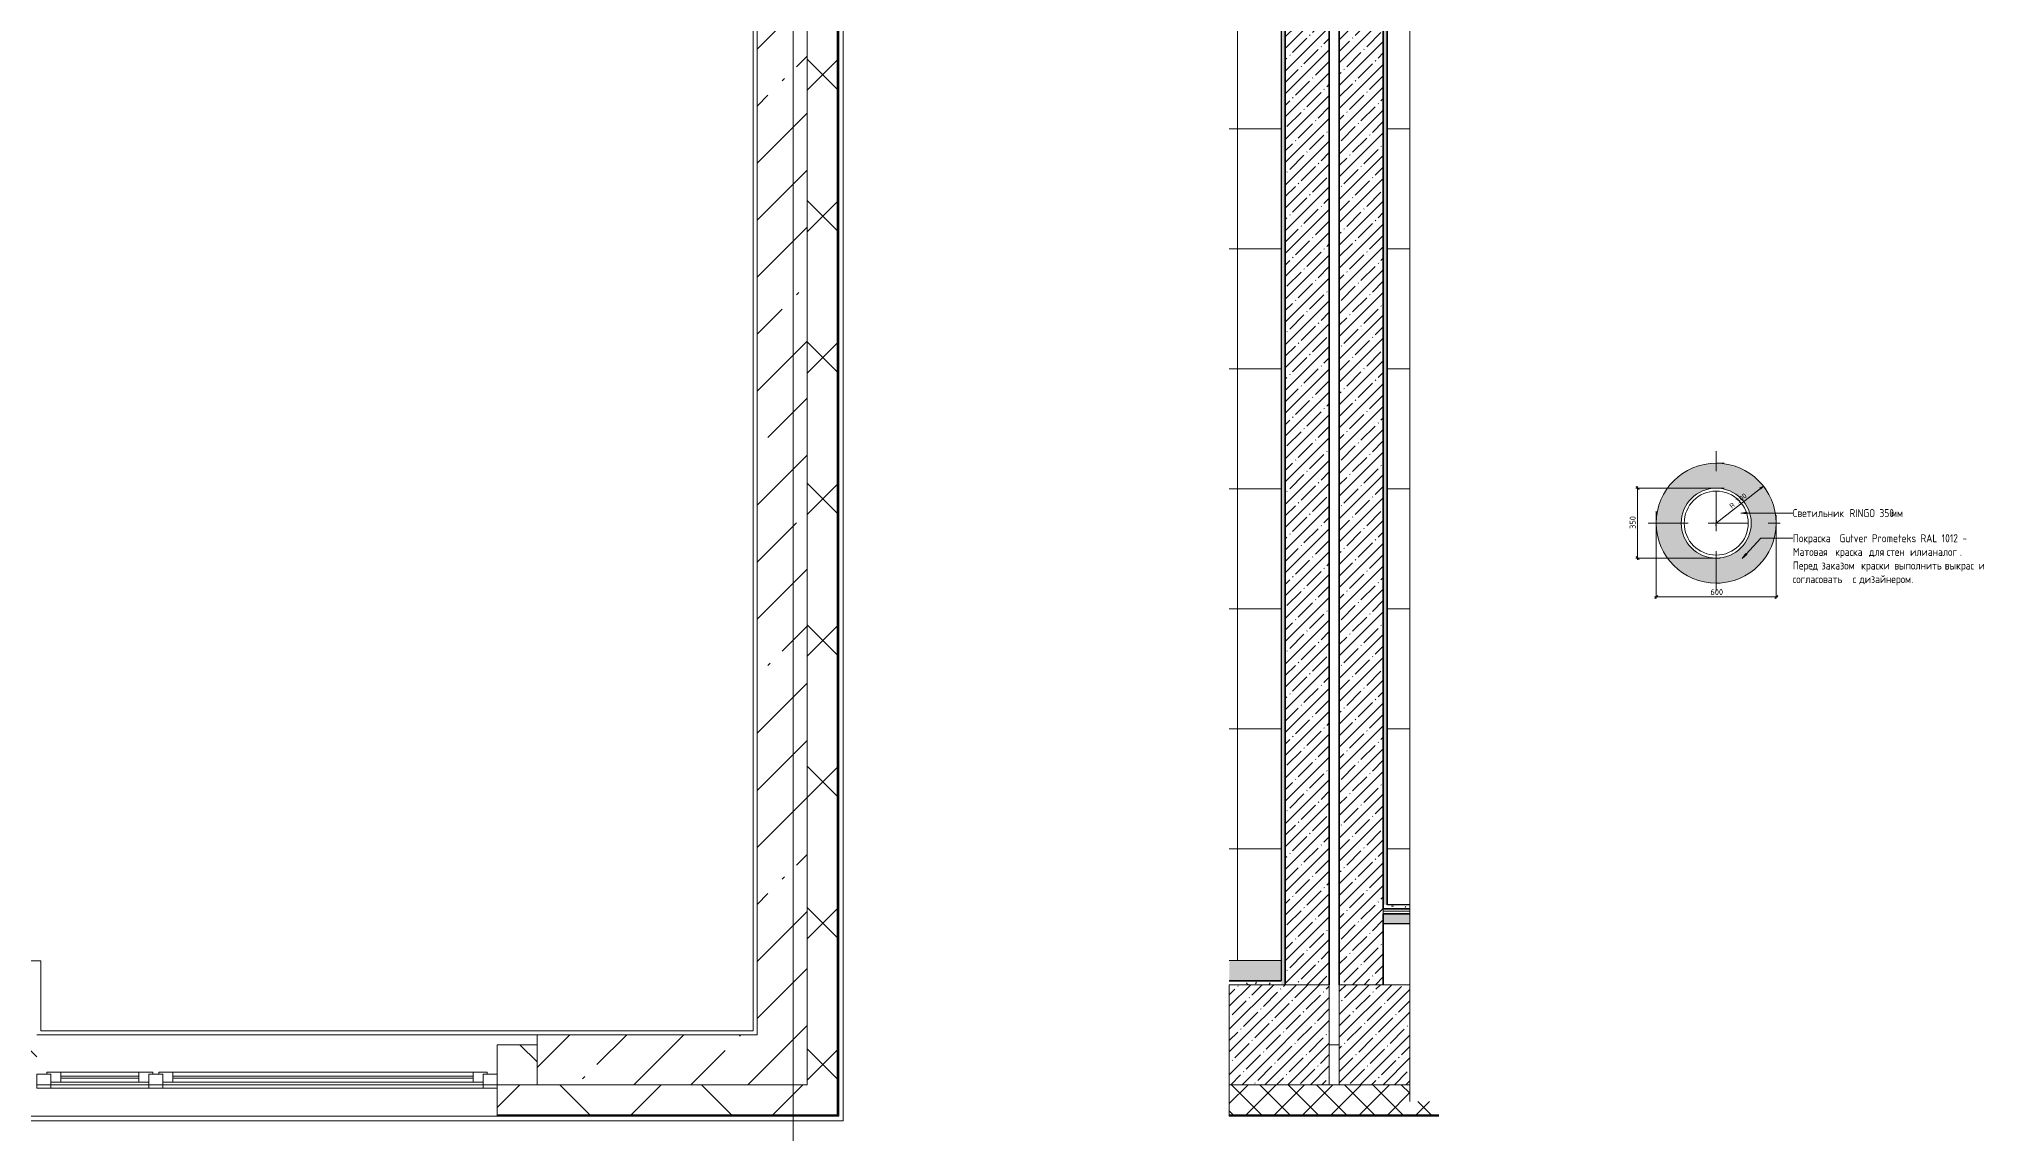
# Model space of a CAD drawing. Header units: millimetres. Extents: x -4196 to 190310, y -8553 to 29000.
# Drawn here: x 180586 to 190310, y -342 to 5129 of the extents above; entities that cross this region are included whole.
import ezdxf

# ---------------------------------------------------------------- set-up
doc = ezdxf.new("R2010")
doc.units = ezdxf.units.MM
doc.linetypes.add('ADSK_Штрих_ш2 п1', pattern=[300, 200, -100])
for name, color, linetype, lineweight in [('A-ANNO-DIMS', 7, 'Continuous', 9), ('A-ANNO-DIMS-10', 7, 'Continuous', 9), ('A-CLNG', 7, 'Continuous', 9), ('A-CLNG-PATT', 7, 'Continuous', 9), ('A-DETL', 7, 'Continuous', 9), ('A-DETL-2', 7, 'ADSK_Штрих_ш2 п1', 9), ('A-DETL-GENF', 7, 'Continuous', 9), ('A-FLOR', 7, 'Continuous', 9), ('A-GLAZ', 7, 'Continuous', 9), ('A-GLAZ-1', 7, 'Continuous', 5), ('A-GLAZ-3', 7, 'Continuous', 13), ('A-WALL', 7, 'Continuous', 9), ('A-WALL-4', 7, 'Continuous', 5), ('G-ANNO-TEXT', 7, 'Continuous', 9), ('I-WALL', 7, 'Continuous', 9), ('I-WALL-3', 7, 'Continuous', 5), ('S-COLS', 7, 'Continuous', 9), ('Оси', 7, 'Continuous', 9)]:
    doc.layers.add(name, color=color, linetype=linetype, lineweight=lineweight)
for name, color, linetype, lineweight, true_color in [('A-DETL-GENF-11', 7, 'Continuous', 9, 0xf2dc97), ('A-FLOR-1', 7, 'Continuous', 5, 0xaaaaaa), ('A-WALL-1', 7, 'Continuous', 35, 0x3c3c3c), ('A-WALL-2', 7, 'Continuous', 25, 0x3c3c3c), ('A-WALL-3', 7, 'Continuous', 13, 0x3c3c3c), ('A-WALL-FNSH-1', 7, 'Continuous', 9, 0x3c3c3c), ('A-WALL-FNSH-2', 7, 'Continuous', 13, 0x3c3c3c), ('S-COLS-3', 9, 'Continuous', 9, 0x808080), ('S-COLS-4', 7, 'Continuous', 9, 0x3c3c3c)]:
    doc.layers.add(name, color=color, linetype=linetype, lineweight=lineweight, true_color=true_color)
doc.styles.add('GOST Common_6', font='GOST_Common.ttf', dxfattribs={"width": 0.9, "height": 40})
doc.styles.add('ISOCPEUR_5', font='isocpeur.ttf', dxfattribs={"width": 0.9, "height": 30})
doc.styles.add('ISOCPEUR_6', font='isocpeur.ttf', dxfattribs={"height": 25})
doc.dimstyles.new('ISO-2_5_1_0K_БОЛЬШОЙ', dxfattribs={"dimscale": 304.8, "dimtxt": 24.899529, "dimasz": 0.065617, "dimexe": 0.07874, "dimexo": 0, "dimgap": 0, "dimtad": 1, "dimjust": 3, "dimdec": 0, "dimzin": 0, "dimdsep": 46, "dimtxsty": 'ISOCPEUR_6', "dimsah": 1, "dimcen": 0.09, "dimazin": 0, "dimtfac": 1, "dimtdec": 4, "dimtix": 1, "dimtmove": 0, "dimatfit": 2, "dimfxl": 1, "dimtvp": 1, "dimtolj": 1, "dimtzin": 0, "dimarcsym": 2})
doc.dimstyles.new('ISO-3_0', dxfattribs={"dimscale": 304.8, "dimtxt": 29.879435, "dimasz": 0.049213, "dimexe": 0.026247, "dimexo": 0, "dimgap": 0, "dimtad": 1, "dimdec": 0, "dimrnd": 10, "dimzin": 0, "dimdsep": 46, "dimtxsty": 'ISOCPEUR_5', "dimblk1": 'OBLIQUE', "dimblk2": 'OBLIQUE', "dimsah": 1, "dimcen": 0.09, "dimdle": 0.026247, "dimazin": 0, "dimtfac": 1, "dimtdec": 4, "dimtix": 1, "dimtmove": 0, "dimatfit": 3, "dimfxl": 1, "dimtvp": 1, "dimtolj": 1, "dimtzin": 0, "dimarcsym": 2})
pattern_1 = [(45, (59346.5, 0), (-353.5534, 353.5534), []), (135, (59346.5, 0), (-353.5534, -353.5534), [])]
pattern_2 = [(45, (59346.5, 0), (-285.1231, 285.1231), []), (45, (59631.6, 0), (-285.1231, 285.1231), [504.031, -100.806, 16.764, -84.042])]
pattern_3 = [(45, (148546.79, 0), (-57.02463, 57.02463), []), (45, (148603.82, 0), (-57.02463, 57.02463), [100.806, -20.161, 3.353, -16.808])]
pattern_4 = [(0, (148546.79, 0), (121.92, 30.48), [10.058, -81.382, 10.058, -81.382, -487.68]), (0, (148546.79, 0), (121.92, 30.48), [-182.88, 10.058, -172.822, 10.058, -81.382, -213.36]), (0, (148546.79, 0), (121.92, 30.48), [-457.2, 10.058, -50.902, 10.058, -142.342]), (120, (148592.51, 15.24), (-87.356454, 90.345817), [10.058, -81.382, 10.058, -81.382, -487.68]), (120, (148592.51, 15.24), (-87.356454, 90.345817), [-182.88, 10.058, -172.822, 10.058, -81.382, -213.36]), (120, (148592.51, 15.24), (-87.356454, 90.345817), [-457.2, 10.058, -50.902, 10.058, -142.342]), (240, (148607.75, 76.2), (-34.563546, -120.825817), [10.058, -81.382, 10.058, -81.382, -487.68]), (240, (148607.75, 76.2), (-34.563546, -120.825817), [-182.88, 10.058, -172.822, 10.058, -81.382, -213.36]), (240, (148607.75, 76.2), (-34.563546, -120.825817), [-457.2, 10.058, -50.902, 10.058, -142.342])]
pattern_5 = [(45, (148546.79, 0), (-106.066, 106.066), []), (135, (148546.79, 0), (-106.066, -106.066), [])]

# ---------------------------------------------------------------- blocks, each defined once
blk = doc.blocks.new('120_Окно_СКБ_2Ст_Фрамуга сверху - 120_Окно_СКБ_2Ст_2300х2500_h_ ДОО-19727959-1_6_1_птичка')
at = {"layer": 'A-GLAZ-1'}
for p, q in [((-1150, -127), (-1150, -57)), ((-1150, -57), (-1080, -57)), ((1150, -57), (-1150, -57)), ((-1080, -57), (-1080, -127)), ((-1080, -57), (1080, -57)), ((520, -87), (-1080, -87)), ((-1080, -87), (-1080, -127)), ((-1030, -137), (-1030, -87)), ((470, -137), (470, -87)), ((520, -127), (520, -57)), ((520, -57), (590, -57)), ((520, -127), (520, -87)), ((590, -57), (590, -127)), ((1080, -87), (590, -87)), ((590, -87), (590, -127)), ((640, -137), (640, -87)), ((1030, -137), (1030, -87)), ((1080, -127), (1080, -57)), ((1080, -57), (1150, -57)), ((1080, -127), (1080, -87)), ((1150, -57), (1150, -127)), ((-1080, -127), (-1150, -127)), ((-1150, -127), (-1100, -127)), ((-1080, -127), (-1100, -127)), ((-1100, -127), (-1100, -137)), ((-1100, -137), (540, -137)), ((540, -137), (-1100, -137)), ((-1030, -107), (470, -107)), ((470, -117), (-1030, -117)), ((590, -127), (520, -127)), ((540, -127), (520, -127)), ((540, -127), (570, -127)), ((540, -127), (570, -127)), ((540, -137), (540, -127)), ((590, -127), (570, -127)), ((570, -127), (570, -137)), ((570, -137), (1100, -137)), ((1100, -137), (570, -137)), ((640, -107), (1030, -107)), ((1030, -117), (640, -117)), ((1150, -127), (1080, -127)), ((1100, -127), (1080, -127)), ((1100, -127), (1150, -127)), ((1100, -137), (1100, -127))]:
    blk.add_line(p, q, dxfattribs=at)
blk = doc.blocks.new('BSC_Колонна _Прямоугольная - 500х500-V197-Этаж 01 1-12')
at = {"layer": 'S-COLS-3'}
h = blk.add_hatch(dxfattribs=at)
h.set_pattern_fill('FP_211', color=256, style=0, pattern_type=2)
h.set_pattern_definition([(45, (-38790, -150), (-57.02463, 57.02463), []), (45, (-38732.975, -150), (-57.02463, 57.02463), [100.806, -20.161, 3.353, -16.808])])
h.paths.add_polyline_path([(-70.3, -250), (102.6, -250), (102.6, 250), (-250, 250), (-250, -250)])
at = {"layer": 'S-COLS-4'}
for p, q in [((-250, 250), (102.6, 250)), ((-250, -250), (-250, 250)), ((102.6, -250), (-250, -250))]:
    blk.add_line(p, q, dxfattribs=at)
blk = doc.blocks.new('BSC_Колонна _Прямоугольная - 500х500-V198-Этаж 01 1-12')
at = {"layer": 'S-COLS-3'}
h = blk.add_hatch(dxfattribs=at)
h.set_pattern_fill('FP_43', color=256, style=0, pattern_type=2)
h.set_pattern_definition([(45, (-38240, -150), (-57.02463, 57.02463), []), (45, (-38182.975, -150), (-57.02463, 57.02463), [100.806, -20.161, 3.353, -16.808])])
h.paths.add_polyline_path([(-250, -250), (250, -250), (250, 250), (-250, 250), (-250, -198)])
at = {"layer": 'S-COLS-4'}
for p, q in [((-250, 250), (250, 250)), ((-250, -198), (-250, 250)), ((250, 250), (250, -250)), ((250, -250), (-250, -250))]:
    blk.add_line(p, q, dxfattribs=at)
blk = doc.blocks.new('120_Окно_СКБ_1Ст - 120_Окно_СКБ_1Ст 900х2500_h_-20664874-Этаж 01 1-12')
at = {"layer": 'A-GLAZ'}
for p, q in [((-449.5, -57), (-450, -57)), ((-450, -127), (-449.5, -127))]:
    blk.add_line(p, q, dxfattribs=at)
at = {"layer": 'A-GLAZ-3'}
for p, q in [((-450, -127), (-450, -57)), ((-450, -57), (-449.5, -57)), ((-449.5, -127), (-450, -127))]:
    blk.add_line(p, q, dxfattribs=at)
blk = doc.blocks.new('DET_L_Линия разрыва - М100-30654710-Этаж 01 1-12')
at = {"layer": 'A-DETL-GENF'}
blk.add_line((11739.9, 0), (0, 0), dxfattribs=at)
blk = doc.blocks.new('DIMBLOCK54-Выкрас на потолке около светильника ЛК')
at = {"layer": 'A-ANNO-DIMS-10'}
for p, q in [((188970.8, 2882.8), (188569.5, 2882.8)), ((188577.5, 2524.8), (188577.5, 2890.8)), ((188577.5, 2882.8), (188970.8, 2882.8)), ((188990.8, 2532.8), (188569.5, 2532.8)), ((188577.5, 2532.8), (188990.8, 2532.8))]:
    blk.add_line(p, q, dxfattribs=at)
at = {"layer": 'A-ANNO-DIMS-10', "lineweight": 20}
for p, q in [((188577.5, 2882.8), (188570, 2890.3)), ((188577.5, 2882.8), (188585, 2875.3)), ((188577.5, 2532.8), (188570, 2540.3)), ((188577.5, 2532.8), (188585, 2525.3))]:
    blk.add_line(p, q, dxfattribs=at)
at = {"layer": 'A-ANNO-DIMS-10', "color": 0, "insert": (188538.4, 2679.4), "char_height": 30, "width": 68.263, "attachment_point": 1, "rotation": 90, "line_spacing_factor": 1.149209, "style": 'ISOCPEUR_5'}
blk.add_mtext('350', dxfattribs=at)
blk = doc.blocks.new('_Oblique')
at = {"color": 0, "linetype": 'ByBlock', "lineweight": -2}
blk.add_line((-0.5, -0.5), (0.5, 0.5), dxfattribs=at)
blk = doc.blocks.new('DIMBLOCK55-Выкрас на потолке около светильника ЛК')
at = {"layer": 'A-ANNO-DIMS-10'}
for p, q in [((189270.8, 2747.8), (189270.8, 2330.9)), ((189270.8, 2338.9), (189270.8, 2747.8)), ((188670.8, 2707.8), (188670.8, 2330.9)), ((188670.8, 2338.9), (188670.8, 2707.8)), ((188662.8, 2338.9), (189278.8, 2338.9))]:
    blk.add_line(p, q, dxfattribs=at)
at = {"layer": 'A-ANNO-DIMS-10', "lineweight": 20}
for p, q in [((188670.8, 2338.9), (188663.3, 2331.4)), ((188670.8, 2338.9), (188678.3, 2346.4)), ((189270.8, 2338.9), (189263.3, 2331.4)), ((189270.8, 2338.9), (189278.3, 2346.4))]:
    blk.add_line(p, q, dxfattribs=at)
at = {"layer": 'A-ANNO-DIMS-10', "color": 0, "insert": (188942.3, 2378.1), "char_height": 30, "width": 68.263, "attachment_point": 1, "line_spacing_factor": 1.149209, "style": 'ISOCPEUR_5'}
blk.add_mtext('600', dxfattribs=at)
blk = doc.blocks.new('DIMBLOCK56-Выкрас на потолке около светильника ЛК')
at = {"layer": 'A-ANNO-DIMS-10'}
blk.add_hatch(color=256, dxfattribs=at).paths.add_polyline_path([(189206.7, 2893.1), (189188.8, 2883.5), (189193.1, 2878)])
for p, q in [((188970.8, 2707.8), (189206.7, 2893.1)), ((189206.7, 2893.1), (189188.8, 2883.5)), ((189188.8, 2883.5), (189193.1, 2878)), ((189193.1, 2878), (189206.7, 2893.1)), ((188984.8, 2706.1), (188956.7, 2709.5)), ((188972.5, 2721.8), (188969.1, 2693.8))]:
    blk.add_line(p, q, dxfattribs=at)
blk.add_arc((188970.8, 2707.8), 300, 33.56187, 42.7292, dxfattribs=at)
at = {"layer": 'A-ANNO-DIMS-10', "color": 0, "insert": (189033.9, 2798.9), "char_height": 25, "width": 105.727, "attachment_point": 1, "rotation": 38.14553, "line_spacing_factor": 1.149209, "style": 'ISOCPEUR_6'}
blk.add_mtext('R 300', dxfattribs=at)

msp = doc.modelspace()

# ---------------------------------------------------------------- hatches: boundary and pattern name
at = {"layer": 'A-CLNG-PATT'}
h = msp.add_hatch(dxfattribs=at)
h.set_pattern_fill('FP_214', color=256, style=0, pattern_type=2)
h.set_pattern_definition([(180, (188527.8, 8879.5), (-7e-14, -600), []), (270, (188527.8, 8879.5), (1200, 7e-14), [])])
h.paths.add_polyline_path([(187327.8, 800), (187439.4, 800), (187439.4, 7379), (187327.8, 7379), (187327.8, 1126)])
h = msp.add_hatch(dxfattribs=at)
h.set_pattern_fill('FP_85', color=256, style=0, pattern_type=2)
h.set_pattern_definition([(180, (179377.03, 5279), (7e-14, -600), []), (270, (179377, 5279), (1200, 7e-14), [])])
h.paths.add_polyline_path([(186635.6, 521), (186796.8, 521), (186795.8, 7050), (186536.3, 7050), (186536.3, 521), (186623.9, 521)])
msp.add_hatch(color=256, dxfattribs=at).paths.add_polyline_path([(186795.8, 421), (186795.8, 521), (186536.3, 521), (186536.8, 421), (186785.5, 421)])
at = {"layer": 'A-DETL-GENF-11'}
h = msp.add_hatch(color=256, dxfattribs=at)
h.paths.add_polyline_path([(188970.8, 2407.8), (188990.4, 2408.5), (189010, 2410.4), (189029.3, 2413.6), (189048.4, 2418), (189067.2, 2423.7), (189085.6, 2430.6), (189103.4, 2438.7), (189120.8, 2448), (189137.4, 2458.4), (189153.4, 2469.8), (189168.6, 2482.3), (189182.9, 2495.7), (189196.3, 2510), (189208.8, 2525.2), (189220.2, 2541.1), (189230.6, 2557.8), (189239.8, 2575.2), (189247.9, 2593), (189254.8, 2611.4), (189260.5, 2630.2), (189265, 2649.3), (189268.2, 2668.5), (189270.1, 2688), (189270.8, 2707.8), (189270.1, 2727.6), (189268.2, 2747.1), (189265, 2766.3), (189260.5, 2785.4), (189254.8, 2804.3), (189247.9, 2822.6), (189239.8, 2840.5), (189230.6, 2857.8), (189220.2, 2874.5), (189208.8, 2890.4), (189196.3, 2905.6), (189182.9, 2919.9), (189168.6, 2933.3), (189153.4, 2945.8), (189137.4, 2957.2), (189120.8, 2967.6), (189103.4, 2976.9), (189085.6, 2985), (189067.2, 2991.9), (189048.4, 2997.6), (189029.3, 3002), (189010, 3005.2), (188990.4, 3007.2), (188970.8, 3007.8), (188951.2, 3007.2), (188931.6, 3005.2), (188911, 3001.7), (188893.1, 2997.6), (188874.3, 2991.9), (188856, 2985), (188838.1, 2976.9), (188820.7, 2967.6), (188804.1, 2957.2), (188788.2, 2945.8), (188772.9, 2933.3), (188758.6, 2919.9), (188745.2, 2905.6), (188732.7, 2890.4), (188721.3, 2874.5), (188711, 2857.8), (188701.7, 2840.5), (188693.6, 2822.6), (188686.7, 2804.3), (188681, 2785.4), (188676.5, 2766.3), (188673.4, 2747.1), (188671.4, 2727.6), (188670.8, 2707.8), (188671.4, 2688), (188673.4, 2668.5), (188676.5, 2649.3), (188681, 2630.2), (188686.7, 2611.4), (188693.6, 2593), (188701.7, 2575.2), (188711, 2557.8), (188721.3, 2541.1), (188732.7, 2525.2), (188745.2, 2510), (188758.6, 2495.7), (188772.9, 2482.3), (188788.2, 2469.8), (188804.1, 2458.4), (188820.7, 2448), (188838.1, 2438.7), (188856, 2430.6), (188874.3, 2423.7), (188893.1, 2418), (188912.2, 2413.6), (188931.6, 2410.4), (188951.2, 2408.5), (188955.6, 2408.3)])
h.paths.add_polyline_path([(188970.8, 2532.8), (188955.6, 2533.5), (188940.3, 2535.5), (188925.5, 2538.8), (188911, 2543.4), (188896.8, 2549.2), (188883.3, 2556.3), (188870.4, 2564.4), (188858.3, 2573.8), (188847, 2584.1), (188836.7, 2595.3), (188827.4, 2607.5), (188819.2, 2620.3), (188812.2, 2633.8), (188806.3, 2648), (188801.7, 2662.5), (188798.5, 2677.3), (188796.5, 2692.4), (188795.8, 2707.8), (188796.5, 2723.2), (188798.5, 2738.3), (188801.7, 2753.1), (188806.3, 2767.6), (188812.2, 2781.8), (188819.2, 2795.3), (188827.4, 2808.1), (188836.7, 2820.3), (188847, 2831.6), (188858.3, 2841.8), (188870.4, 2851.2), (188883.3, 2859.4), (188896.8, 2866.4), (188911, 2872.3), (188925.5, 2876.8), (188940.3, 2880.1), (188955.6, 2882.1), (188970.8, 2882.8), (188986, 2882.1), (189001.2, 2880.1), (189016.1, 2876.8), (189030.6, 2872.3), (189044.8, 2866.4), (189058.3, 2859.4), (189071.1, 2851.2), (189083.3, 2841.8), (189094.5, 2831.6), (189104.8, 2820.3), (189114.1, 2808.1), (189122.3, 2795.3), (189129.3, 2781.8), (189135.2, 2767.6), (189139.8, 2753.1), (189143.1, 2738.3), (189145.1, 2723.2), (189145.8, 2707.8), (189145.1, 2692.4), (189143.1, 2677.3), (189139.8, 2662.5), (189135.2, 2648), (189129.3, 2633.8), (189122.3, 2620.3), (189114.1, 2607.5), (189104.8, 2595.3), (189094.5, 2584.1), (189083.3, 2573.8), (189071.1, 2564.4), (189058.3, 2556.3), (189044.8, 2549.2), (189029.3, 2543), (189016.1, 2538.8), (189001.2, 2535.5), (188986, 2533.5), (188970.8, 2532.8)])
at = {"layer": 'A-WALL'}
h = msp.add_hatch(dxfattribs=at)
h.set_pattern_fill('FP_6', color=256, style=0, pattern_type=2)
h.set_pattern_definition([(45, (148546.79, 0), (-70.71068, 70.71068), []), (135, (148546.79, 0), (-70.71068, -70.71068), [])])
h.paths.add_polyline_path([(186536.8, -250), (187584.1, -250), (187584.1, -183.3), (187439.4, -183.3), (187439.4, -100), (186536.8, -100), (186536.8, -118)])
at = {"layer": 'A-WALL-4'}
h = msp.add_hatch(dxfattribs=at)
h.set_pattern_fill('FP_116', color=256, style=0, pattern_type=2)
h.set_pattern_definition(pattern_1)
h.paths.add_polyline_path([(184576.5, -250), (184576.5, 7700), (184426.5, 7700), (184426.5, -250), (184536.5, -250)])
h.paths.add_polyline_path([(184574.8, 8900), (184576.5, 8900), (184576.5, 10820), (184426.5, 10820), (184426.5, 8900), (184536.5, 8900)])
h.paths.add_polyline_path([(184426.5, 13120), (184576.5, 13120), (184576.5, 13670), (184426.5, 13670), (184426.5, 13293.6)])
h.paths.add_polyline_path([(184426.5, 15220), (184576.5, 15220), (184576.5, 21550), (184426.5, 21550), (184426.5, 15593.2)])
h = msp.add_hatch(dxfattribs=at)
h.set_pattern_fill('FP_98', color=256, style=0, pattern_type=2)
h.set_pattern_definition([(135, (59346.5, 0), (-176.7767, -176.7767), [])])
h.paths.add_polyline_path([(183076.5, -100), (183076.5, 100), (182876.5, 100), (182876.5, -100)])
h.paths.add_polyline_path([(151276.5, -100), (152076.5, -100), (152076.5, 100), (151276.5, 100), (151276.5, -68.4)])
h.paths.add_polyline_path([(154126.5, -100), (154126.5, 100), (153876.5, 100), (153876.5, -100)])
h.paths.add_polyline_path([(156451.5, -100), (157451.5, -100), (157451.5, 100), (156451.5, 100), (156451.5, 70.9)])
h.paths.add_polyline_path([(160176.5, -100), (161076.5, -100), (161076.5, 100), (160176.5, 100), (160176.5, 82.2)])
h.paths.add_polyline_path([(162226.5, -100), (162226.5, 100), (161976.5, 100), (161976.5, -100)])
h.paths.add_polyline_path([(164526.5, -100), (165576.5, -100), (165576.5, 100), (164526.5, 100), (164526.5, -27.9)])
h.paths.add_polyline_path([(180476.5, -100), (180576.5, -100), (180576.5, 100), (180476.5, 100), (180476.5, -11)])
h.paths.add_polyline_path([(168826.5, -100), (169176.5, -100), (169176.5, 100), (168826.5, 100), (168826.5, -65)])
h.paths.add_polyline_path([(178676.5, -100), (178676.5, 100), (178176.5, 100), (178176.5, -100), (178195.6, -100)])
h.paths.add_polyline_path([(170976.5, -100), (170976.5, 100), (170076.5, 100), (170076.5, -100)])
h.paths.add_polyline_path([(173026.5, -100), (173026.5, 100), (172776.5, 100), (172776.5, -100)])
h.paths.add_polyline_path([(176336.6, -100), (176376.5, -100), (176376.5, 100), (175326.5, 100), (175326.5, -100), (175407.1, -100)])
h = msp.add_hatch(dxfattribs=at)
h.set_pattern_fill('FP_116', color=256, style=0, pattern_type=2)
h.set_pattern_definition(pattern_1)
h.paths.add_polyline_path([(183076.5, -250), (184426.5, -250), (184426.5, -100), (182876.5, -100), (182876.5, -250)])
h.paths.add_polyline_path([(180054.5, -250), (180576.5, -250), (180576.5, -100), (179576.5, -100), (179576.5, -250)])
h.paths.add_polyline_path([(148556.5, -250), (150376.5, -250), (150376.5, -100), (148556.5, -100)])
h.paths.add_polyline_path([(166696.5, -250), (167376.5, -250), (167376.5, -100), (166476.5, -100), (166476.5, -250), (166576.5, -250)])
h.paths.add_polyline_path([(170976.5, -250), (170976.5, -100), (170076.5, -100), (170076.5, -250)])
h.paths.add_polyline_path([(171876.5, -250), (173026.5, -250), (173026.5, -100), (171876.5, -100), (171876.5, -210)])
h.paths.add_polyline_path([(175326.5, -250), (176376.5, -250), (176376.5, -100), (175326.5, -100), (175326.5, -210)])
h.paths.add_polyline_path([(168900.8, -250), (169176.5, -250), (169176.5, -100), (168826.5, -100), (168826.5, -250)])
h.paths.add_polyline_path([(177276.5, -250), (178676.5, -250), (178676.5, -100), (177276.5, -100), (177276.5, -210)])
h.paths.add_polyline_path([(154126.5, -250), (154126.5, -100), (152976.5, -100), (152976.5, -250), (153099.7, -250)])
h.paths.add_polyline_path([(165182.9, -250), (165576.5, -250), (165576.5, -100), (164526.5, -100), (164526.5, -250)])
h.paths.add_polyline_path([(156426.5, -250), (157476.5, -250), (157476.5, -100), (156426.5, -100), (156426.5, -210)])
h.paths.add_polyline_path([(161465, -250), (162226.5, -250), (162226.5, -100), (160176.5, -100), (160176.5, -250), (160535.5, -250)])
h.paths.add_polyline_path([(158376.5, -250), (159276.5, -250), (159276.5, -100), (158376.5, -100), (158376.5, -210)])
h.paths.add_polyline_path([(151276.5, -250), (152076.5, -250), (152076.5, -100), (151276.5, -100), (151276.5, -210)])
at = {"layer": 'G-ANNO-TEXT'}
for points in [[(189094.7, 2757.9), (189124.7, 2754), (189124.7, 2761.8)], [(189101.1, 2531), (189124.3, 2550.3), (189118.5, 2555.7)]]:
    msp.add_hatch(color=256, dxfattribs=at).paths.add_polyline_path(points)
at = {"layer": 'I-WALL'}
h = msp.add_hatch(dxfattribs=at)
h.set_pattern_fill('FP_1', color=256, style=0, pattern_type=2)
h.set_pattern_definition(pattern_3)
h.paths.add_polyline_path([(186816.8, 400), (187036.8, 400), (187036.8, 7400), (186816.8, 7400), (186816.8, 400.1)])
h = msp.add_hatch(dxfattribs=at)
h.set_pattern_fill('FP_1', color=256, style=0, pattern_type=2)
h.set_pattern_definition(pattern_3)
h.paths.add_polyline_path([(187306.8, 400), (187306.8, 7400), (187086.8, 7400), (187086.8, 400), (187267.3, 400)])
h = msp.add_hatch(dxfattribs=at)
h.set_pattern_fill('FP_80', color=256, style=0, pattern_type=2)
h.set_pattern_definition(pattern_4)
h.paths.add_polyline_path([(187312.5, 800), (187326.8, 800.1), (187326.8, 7400), (187306.8, 7400), (187306.8, 800)])
h = msp.add_hatch(dxfattribs=at)
h.set_pattern_fill('FP_80', color=256, style=0, pattern_type=2)
h.set_pattern_definition(pattern_4)
h.paths.add_polyline_path([(186816.8, 400), (186816.8, 7050), (186796.8, 7050), (186796.8, 400), (186808.6, 400)])
h = msp.add_hatch(dxfattribs=at)
h.set_pattern_fill('FP_80', color=256, style=0, pattern_type=2)
h.set_pattern_definition(pattern_4)
h.paths.add_polyline_path([(187439.4, 780), (187439.4, 800), (187306.8, 800), (187306.8, 780), (187327.8, 780)])
h = msp.add_hatch(dxfattribs=at)
h.set_pattern_fill('FP_88', color=256, style=0, pattern_type=2)
h.set_pattern_definition(pattern_5)
h.paths.add_polyline_path([(187327.8, 767.5), (187439.4, 767.5), (187439.4, 780), (187306.8, 780), (187306.8, 767.5)])
h = msp.add_hatch(dxfattribs=at)
h.set_pattern_fill('FP_88', color=256, style=0, pattern_type=2)
h.set_pattern_definition(pattern_5)
h.paths.add_polyline_path([(187306.8, 755), (187439.4, 755), (187439.4, 767.5), (187306.8, 767.5)])
msp.add_hatch(color=256, dxfattribs=at).paths.add_polyline_path([(187327.8, 705), (187439.4, 705), (187439.4, 755), (187306.8, 755), (187306.8, 705)])
h = msp.add_hatch(dxfattribs=at)
h.set_pattern_fill('FP_80', color=256, style=0, pattern_type=2)
h.set_pattern_definition(pattern_4)
h.paths.add_polyline_path([(186795.8, 400), (186796.8, 400), (186795.8, 420), (186536.3, 420), (186536.8, 400), (186772.1, 400)])
at = {"layer": 'I-WALL-3'}
h = msp.add_hatch(dxfattribs=at)
h.set_pattern_fill('FP_97', color=256, style=0, pattern_type=2)
h.set_pattern_definition(pattern_2)
h.paths.add_polyline_path([(184426.5, -100), (184426.5, 7700), (184176.5, 7700), (184176.5, -100)])
h = msp.add_hatch(dxfattribs=at)
h.set_pattern_fill('FP_97', color=256, style=0, pattern_type=2)
h.set_pattern_definition(pattern_2)
h.paths.add_polyline_path([(183772.4, -100), (184176.5, -100), (184176.5, 150), (183076.5, 150), (183076.5, -100)])

# ---------------------------------------------------------------- linework, layer by layer
at = {"layer": 'A-CLNG'}
for p, q in [((187327.8, 801), (187327.8, 800)), ((186536.3, 521), (186796.8, 521))]:
    msp.add_line(p, q, dxfattribs=at)
at = {"layer": 'A-DETL'}
for radius in [175, 160]:
    msp.add_circle((188970.8, 2707.8), radius, dxfattribs=at)
for radius, start, end in [(300, 0, 180), (175, 0, 180), (300, 180, 360), (175, 180, 0)]:
    msp.add_arc((188970.8, 2707.8), radius, start, end, dxfattribs=at)
at = {"layer": 'A-DETL-2'}
for p, q in [((188970.8, 2367.8), (188970.8, 3067.8)), ((188970.8, 3007.8), (189010.8, 3007.8)), ((188970.8, 2882.8), (189010.8, 2882.8)), ((188670.8, 2707.8), (188670.8, 2767.8)), ((189270.8, 2707.8), (189270.8, 2747.8)), ((188630.8, 2707.8), (189290.8, 2707.8)), ((188970.8, 2532.8), (188990.8, 2532.8)), ((188970.8, 2407.8), (188990.8, 2407.8))]:
    msp.add_line(p, q, dxfattribs=at)
at = {"layer": 'A-FLOR'}
msp.add_line((187086.8, 100), (187036.8, 100), dxfattribs=at)
at = {"layer": 'A-FLOR-1'}
for p, q in [((184156.5, 170), (184156.5, 7721)), ((180216.5, 520), (180596.5, 520)), ((180596.5, 520), (180596.5, 170)), ((180596.5, 170), (184156.5, 170))]:
    msp.add_line(p, q, dxfattribs=at)
at = {"layer": 'A-WALL'}
for p, q in [((184576.5, -250), (184576.5, 7700)), ((184579.5, -253), (184579.5, 7700)), ((187306.8, 755), (187306.8, 780)), ((187439.4, 767.5), (187306.8, 767.5)), ((183076.5, -100), (183076.5, 100)), ((183076.5, -100), (182876.5, -100)), ((182876.5, -100), (184176.5, -100)), ((182876.5, -250), (184576.5, -250)), ((182876.5, -253), (184579.5, -253)), ((186536.3, -258), (186536.8, -258)), ((187584.1, -250), (186536.8, -250))]:
    msp.add_line(p, q, dxfattribs=at)
at = {"layer": 'A-WALL-1'}
for p, q in [((186816.8, 400), (186816.8, 7400)), ((187036.8, 7400), (187036.8, 400)), ((187086.8, 400), (187086.8, 7400)), ((187306.8, 7400), (187306.8, 780)), ((187306.8, 780), (187439.4, 780)), ((187306.8, 755), (187306.8, 400)), ((187439.4, 755), (187306.8, 755))]:
    msp.add_line(p, q, dxfattribs=at)
at = {"layer": 'A-WALL-2'}
for p, q in [((187326.8, 800), (187326.8, 7380)), ((186796.8, 7050), (186796.8, 420)), ((187439.4, 800), (187326.8, 800)), ((187439.4, 705), (187306.8, 705)), ((186536.3, 420), (186796.8, 420)), ((186536.8, 100), (186536.3, 100))]:
    msp.add_line(p, q, dxfattribs=at)
at = {"layer": 'A-WALL-3'}
for p, q in [((186536.8, -250), (186536.8, -118)), ((187036.8, -100), (187086.8, -100))]:
    msp.add_line(p, q, dxfattribs=at)
at = {"layer": 'A-WALL-4'}
for p, q in [((184606.5, 11722), (184606.5, -280)), ((184584.5, -258), (184584.5, 10820)), ((184426.5, 8900), (184426.5, -100)), ((183076.5, 100), (182876.5, 100)), ((182876.5, 100), (182876.5, -258)), ((180576.5, -100), (182876.5, -100)), ((184176.5, -100), (183076.5, -100)), ((184606.5, -280), (168826.5, -280)), ((171876.5, -258), (184584.5, -258))]:
    msp.add_line(p, q, dxfattribs=at)
at = {"layer": 'A-WALL-FNSH-1'}
for p, q in [((186536.8, -258), (186536.8, -253)), ((187584.1, -258), (186536.8, -258))]:
    msp.add_line(p, q, dxfattribs=at)
at = {"layer": 'A-WALL-FNSH-2'}
for p, q in [((187327.8, 7379), (187327.8, 801)), ((186795.8, 421), (186795.8, 7049)), ((187327.8, 801), (187439.4, 801)), ((186536.3, 421), (186795.8, 421)), ((186536.8, -253), (186536.8, -250)), ((187584.1, -253), (186536.8, -253))]:
    msp.add_line(p, q, dxfattribs=at)
at = {"layer": 'G-ANNO-TEXT'}
for p, q in [((189124.7, 2761.8), (189094.7, 2757.9)), ((189094.7, 2757.9), (189124.7, 2754)), ((189094.7, 2757.9), (189353.8, 2757.9)), ((189124.7, 2754), (189124.7, 2761.8)), ((189101.1, 2531), (189194.6, 2632.1)), ((189194.6, 2632.1), (189353.8, 2632.1)), ((189118.5, 2555.7), (189101.1, 2531)), ((189101.1, 2531), (189124.3, 2550.3)), ((189124.3, 2550.3), (189118.5, 2555.7))]:
    msp.add_line(p, q, dxfattribs=at)
at = {"layer": 'I-WALL-3'}
for p, q in [((184176.5, 8900), (184176.5, 150)), ((180576.5, 150), (183076.5, 150)), ((184176.5, 150), (183076.5, 150)), ((183076.5, 150), (183076.5, 100)), ((182876.5, -100), (180576.5, -100)), ((184176.5, -100), (184426.5, -100))]:
    msp.add_line(p, q, dxfattribs=at)
at = {"layer": 'Оси'}
msp.add_line((184356.5, -1906.3), (184356.5, 9979), dxfattribs=at)

# ---------------------------------------------------------------- block references
at = {"layer": 'A-DETL-GENF', "rotation": 90.00000000000031}
msp.add_blockref('DET_L_Линия разрыва - М100-30654710-Этаж 01 1-12', (187439.4, -183.3), dxfattribs=at)
at = {"layer": 'A-GLAZ', "rotation": 180}
msp.add_blockref('120_Окно_СКБ_1Ст - 120_Окно_СКБ_1Ст 900х2500_h_-20664874-Этаж 01 1-12', (186086.8, -175), dxfattribs=at)
at = {"layer": 'A-GLAZ-1', "rotation": 180}
msp.add_blockref('120_Окно_СКБ_2Ст_Фрамуга сверху - 120_Окно_СКБ_2Ст_2300х2500_h_ ДОО-19727959-1_6_1_птичка', (181726.5, -175), dxfattribs=at)
at = {"layer": 'S-COLS'}
for name, p in [('BSC_Колонна _Прямоугольная - 500х500-V198-Этаж 01 1-12', (186786.8, 150)), ('BSC_Колонна _Прямоугольная - 500х500-V197-Этаж 01 1-12', (187336.8, 150))]:
    msp.add_blockref(name, p, dxfattribs=at)

# ---------------------------------------------------------------- texts
at = {"layer": 'G-ANNO-TEXT', "char_height": 40, "attachment_point": 1, "style": 'GOST Common_6'}
for s, insert, width in [('Светильник', (189353.8, 2777.9), 317.468), (' RINGO 350', (189615.7, 2777.9), 277.063), ('мм', (189844.3, 2777.9), 70.709), ('Покраска', (189353.8, 2652.1), 256.139), (' Gutver Prometeks RAL 1012 - ', (189565.1, 2652.1), 795.114), ('Матовая', (189353.8, 2583.9), 241.709), ('\\fGOST Common|b0|i0|c204|p34|;\\W.9; ', (189553.2, 2583.9), 15.152), ('краска', (189565.7, 2583.9), 189.759), ('\\fGOST Common|b0|i0|c204|p34|;\\W.9; ', (189722.3, 2583.9), 15.152), ('для', (189734.8, 2583.9), 91.633), ('\\fGOST Common|b0|i0|c204|p34|;\\W.9; ', (189810.4, 2583.9), 15.152), ('стен', (189822.9, 2583.9), 126.987), ('\\fGOST Common|b0|i0|c204|p34|;\\W.9; ', (189927.6, 2583.9), 15.152), ('или', (189940.1, 2583.9), 92.354), ('\\fGOST Common|b0|i0|c204|p34|;\\W.9; ', (190016.3, 2583.9), 15.152), ('аналог', (190028.8, 2583.9), 194.089), ('. ', (190189, 2583.9), 28.139), ('согласовать', (189353.8, 2447.7), 347.051), ('Перед', (189353.8, 2515.8), 159.456), ('\\fGOST Common|b0|i0|c204|p34|;\\W.9; ', (189485.3, 2515.8), 15.152), ('заказом', (189497.8, 2515.8), 224.392), ('\\fGOST Common|b0|i0|c204|p34|;\\W.9; ', (189640.1, 2447.7), 15.152), ('\\fGOST Common|b0|i0|c204|p34|;\\W.9;с', (189652.6, 2447.7), 25.975), ('\\fGOST Common|b0|i0|c204|p34|;\\W.9; ', (189674, 2447.7), 15.152), ('\\fGOST Common|b0|i0|c204|p34|;\\W.9; ', (189683, 2515.8), 15.152), ('дизайнером', (189686.5, 2447.7), 316.025), ('краски', (189695.5, 2515.8), 185.43), ('\\fGOST Common|b0|i0|c204|p34|;\\W.9; ', (189848.5, 2515.8), 15.152), ('выполнить', (189861, 2515.8), 290.772), ('\\fGOST Common|b0|i0|c204|p34|;\\W.9; ', (190100.9, 2515.8), 15.152), ('выкрас', (190113.4, 2515.8), 189.759), ('\\fGOST Common|b0|i0|c204|p34|;\\W.9; ', (190269.9, 2515.8), 15.152), ('\\fGOST Common|b0|i0|c204|p34|;\\W.9;и', (190282.4, 2515.8), 31.025), ('\\fGOST Common|b0|i0|c204|p34|;\\W.9; ', (190308, 2515.8), 15.152), ('\\fGOST Common|b0|i0|c204|p34|;\\W.9;.', (189947.3, 2447.7), 12.987)]:
    msp.add_mtext(s, dxfattribs=dict(at, insert=insert, width=width))

# ---------------------------------------------------------------- dimensions: what is measured, and where the dimension line sits
at = {"layer": 'A-ANNO-DIMS'}
dim = msp.add_linear_dim(base=(188577.5, 2882.8), p1=(188990.8, 2532.8), p2=(188970.8, 2882.8), angle=90, dimstyle='ISO-3_0', override={"dimpost": '<>', "dimfxl": 350.570963}, dxfattribs=at)
dim.commit()
dim.dimension.update_dxf_attribs({"geometry": 'DIMBLOCK54-Выкрас на потолке около светильника ЛК', "text_midpoint": (188562.5, 2707.8)})
dim = msp.add_radius_dim(center=(188970.8, 2707.8), mpoint=(189206.7, 2893.1), dimstyle='ISO-2_5_1_0K_БОЛЬШОЙ', override={"dimpost": 'R<>'}, dxfattribs=at)
dim.commit()
dim.dimension.update_dxf_attribs({"geometry": 'DIMBLOCK56-Выкрас на потолке около светильника ЛК', "text_midpoint": (189073.1, 2804.1)})
dim = msp.add_linear_dim(base=(189270.8, 2338.9), p1=(188670.8, 2707.8), p2=(189270.8, 2747.8), dimstyle='ISO-3_0', override={"dimpost": '<>', "dimfxl": 601.331855}, dxfattribs=at)
dim.commit()
dim.dimension.update_dxf_attribs({"geometry": 'DIMBLOCK55-Выкрас на потолке около светильника ЛК', "text_midpoint": (188970.8, 2353.9)})

doc.saveas('drawing.dxf')
